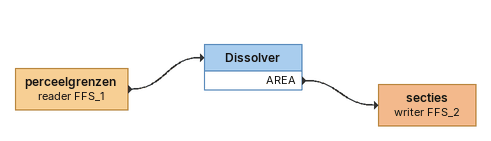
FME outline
perceelgrenzen (reader FFS_1)
    -> Dissolver
Dissolver
    AREA -> secties (writer FFS_2)
secties (writer FFS_2)
